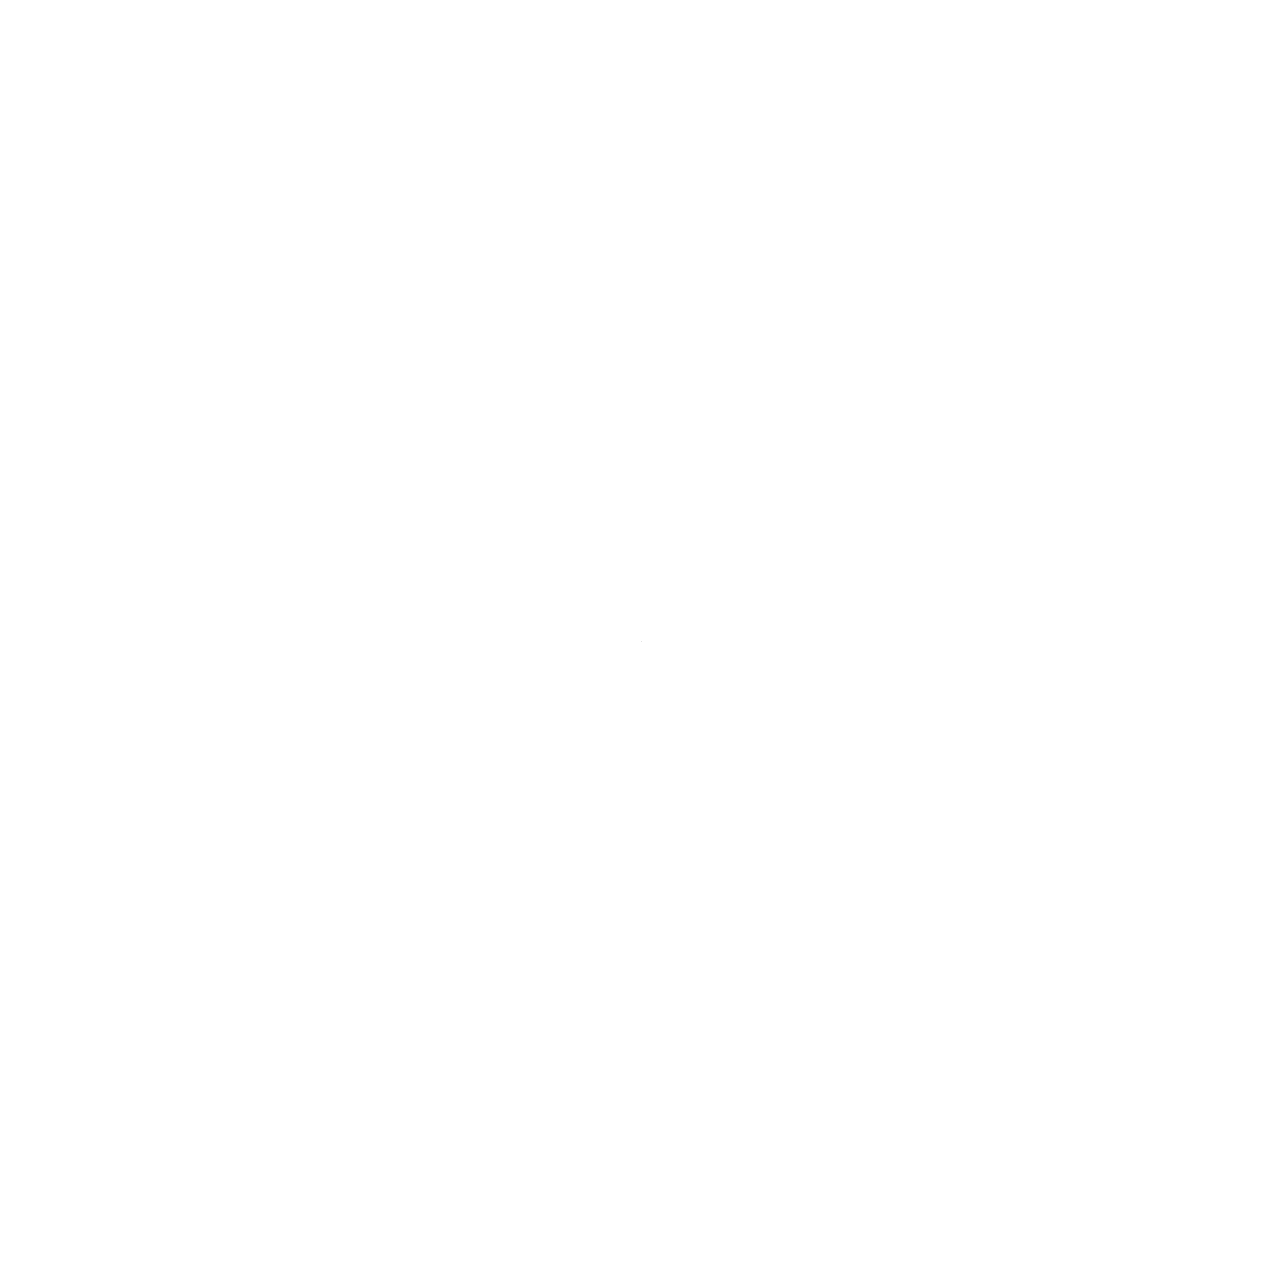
# Model space of a CAD drawing. Header units: millimetres. Extents: x -1640 to 0, y -1584 to 0.
# Drawn here: x 0 to 0, y 0 to 0 of the extents above.
import ezdxf

# ---------------------------------------------------------------- set-up
doc = ezdxf.new("R2010")
doc.units = ezdxf.units.MM

msp = doc.modelspace()

# ---------------------------------------------------------------- linework, layer by layer
at = {"color": 7, "linetype": 'Continuous', "flags": 128}
msp.add_lwpolyline([(0, 0), (0, 0)], dxfattribs=at)
msp.add_lwpolyline([(0, 0), (0, 0)], dxfattribs=at)
msp.add_lwpolyline([(0, 0), (0, 0)], dxfattribs=at)
msp.add_lwpolyline([(0, 0), (0, 0)], dxfattribs=at)
msp.add_lwpolyline([(0, 0), (0, 0)], dxfattribs=at)
msp.add_lwpolyline([(0, 0), (0, 0)], dxfattribs=at)
msp.add_lwpolyline([(0, 0), (0, 0)], dxfattribs=at)
msp.add_lwpolyline([(0, 0), (0, 0)], dxfattribs=at)
msp.add_lwpolyline([(0, 0), (0, 0)], dxfattribs=at)
msp.add_lwpolyline([(0, 0), (0, 0)], dxfattribs=at)
msp.add_lwpolyline([(0, 0), (0, 0)], dxfattribs=at)

doc.saveas('drawing.dxf')
